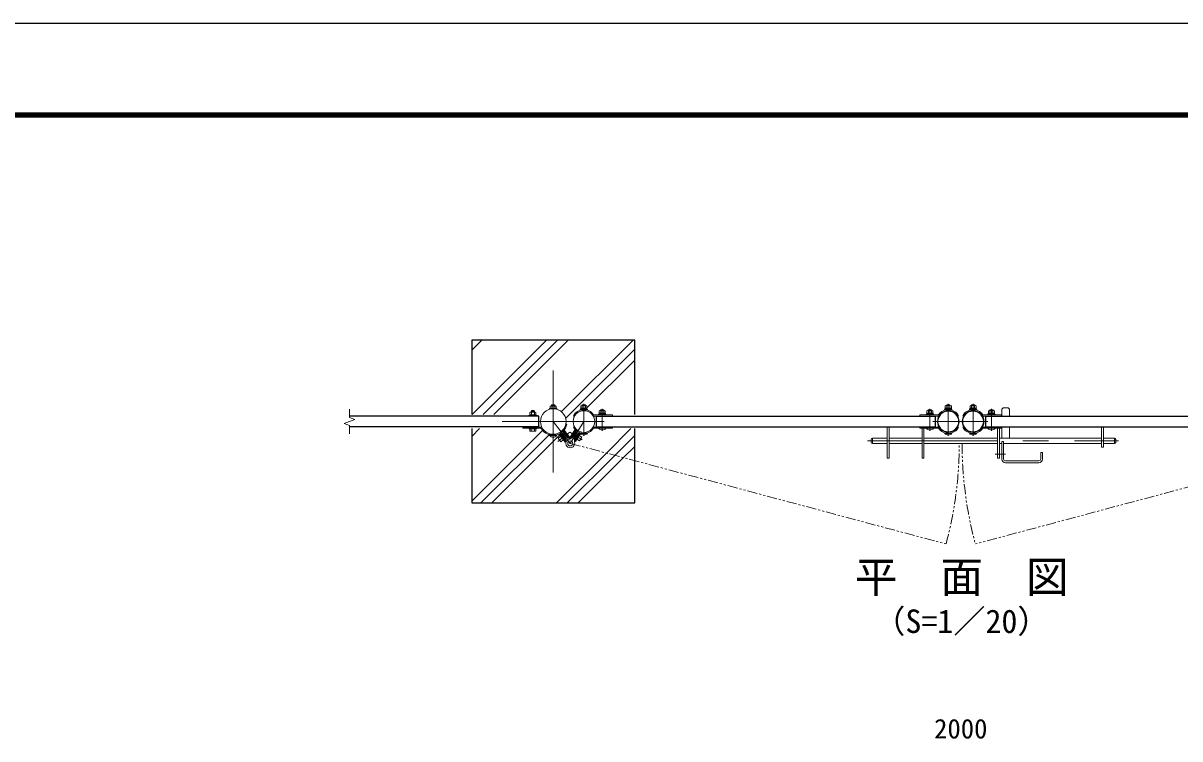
# Model space of a CAD drawing. Units: millimetres, scale not verified. Extents: x -4199 to 4201, y -2969 to 2971.
# Drawn here: x -625 to 2214, y 1212 to 2971 of the extents above; entities that cross this region are included whole.
import ezdxf
from ezdxf.enums import TextEntityAlignment as Align

# ---------------------------------------------------------------- set-up
doc = ezdxf.new("R2010")
doc.units = ezdxf.units.MM
doc.header["$LTSCALE"] = 10
doc.linetypes.add('USER1', pattern=[50.8, 31.75, -6.35, 6.35, -6.35])
doc.linetypes.add('USER2', pattern=[5, 2.5, -0.5, 0.5, -0.5, 0.5, -0.5])
for name, color, linetype, lineweight in [('0-0_D-STR1', 1, 'Continuous', 25), ('0-1_D-STR3', 3, 'Continuous', 13), ('0-2_D-BMK', 2, 'USER1', 13), ('0-3_D-STR-DIM', 7, 'Continuous', 13), ('0-8_D-DCR-HCH', 7, 'Continuous', 13), ('0-9_D-STR4', 7, 'Continuous', 25), ('0-A_D-TTL-TXT', 7, 'Continuous', 25), ('0-C_D-TTL', 2, 'Continuous', 25)]:
    doc.layers.add(name, color=color, linetype=linetype, lineweight=lineweight)
doc.styles.add('ＭＳ ゴシック', font='')
doc.styles.get('ＭＳ ゴシック').set_extended_font_data('MS Gothic')

msp = doc.modelspace()

# ---------------------------------------------------------------- linework, layer by layer
at = {"layer": '0-0_D-STR1'}
for p, q in [((641.38, 2004.98), (176.38, 2004.98)), ((641.38, 1978.98), (641.38, 2004.98)), ((782.88, 1978.98), (782.88, 2004.98)), ((782.88, 2004.98), (1614.88, 2004.98)), ((1614.88, 1978.98), (1614.88, 2004.98)), ((1737.88, 1978.98), (1737.88, 2004.98)), ((1737.88, 2004.98), (2569.88, 2004.98)), ((641.38, 1978.98), (176.38, 1978.98)), ((782.88, 1978.98), (1614.88, 1978.98)), ((1737.88, 1978.98), (2569.88, 1978.98))]:
    msp.add_line(p, q, dxfattribs=at)
at = {"layer": '0-1_D-STR3'}
for p, q in [((622.38, 2017.68), (623.38, 2018.68)), ((622.38, 2015.08), (622.38, 2017.68)), ((623.38, 2015.08), (623.38, 2018.68)), ((623.38, 2018.68), (629.38, 2018.68)), ((629.38, 2015.08), (629.38, 2018.68)), ((630.38, 2015.08), (630.38, 2017.68)), ((668.88, 2023.7), (668.88, 2029.5)), ((668.88, 2023.7), (683.88, 2023.7)), ((670.6, 2030.2), (682.14, 2030.2)), ((672.38, 2031.76), (673.18, 2032.56)), ((672.38, 2030.2), (672.38, 2031.76)), ((672.63, 2023.7), (672.63, 2029.5)), ((673.18, 2032.56), (679.58, 2032.56)), ((673.18, 2030.2), (673.18, 2032.56)), ((679.58, 2030.2), (679.58, 2032.56)), ((680.13, 2023.7), (680.13, 2029.5)), ((680.38, 2030.2), (680.38, 2031.76)), ((683.88, 2023.7), (683.88, 2029.5)), ((759.23, 2024.68), (743.83, 2024.68)), ((743.83, 2022.68), (743.83, 2024.68)), ((759.23, 2022.68), (743.83, 2022.68)), ((744.03, 2024.68), (744.03, 2030.48)), ((744.03, 2024.68), (759.03, 2024.68)), ((745.75, 2031.18), (757.29, 2031.18)), ((747.53, 2032.08), (748.33, 2032.88)), ((747.53, 2031.18), (747.53, 2032.08)), ((747.53, 2020.8), (747.53, 2021.08)), ((747.78, 2024.68), (747.78, 2030.48)), ((748.33, 2032.88), (754.73, 2032.88)), ((748.33, 2031.18), (748.33, 2032.88)), ((748.33, 2020.9), (748.33, 2021.08)), ((754.73, 2031.18), (754.73, 2032.88)), ((754.73, 2020.9), (754.73, 2021.08)), ((755.28, 2024.68), (755.28, 2030.48)), ((755.53, 2031.18), (755.53, 2032.08)), ((755.53, 2020.8), (755.53, 2021.08)), ((759.03, 2024.68), (759.03, 2030.48)), ((759.23, 2022.68), (759.23, 2024.68)), ((789.18, 2012.28), (789.18, 2018.08)), ((790.9, 2018.78), (802.44, 2018.78)), ((792.68, 2019.48), (793.48, 2020.28)), ((792.68, 2018.78), (792.68, 2019.48)), ((792.93, 2012.28), (792.93, 2018.08)), ((793.48, 2020.28), (799.88, 2020.28)), ((793.48, 2018.78), (793.48, 2020.28)), ((799.88, 2018.78), (799.88, 2020.28)), ((800.43, 2012.28), (800.43, 2018.08)), ((800.68, 2018.78), (800.68, 2019.48)), ((804.18, 2012.28), (804.18, 2018.08)), ((1593.33, 2012.28), (1593.33, 2018.08)), ((1606.6, 2018.78), (1595.06, 2018.78)), ((1596.83, 2018.78), (1596.83, 2019.48)), ((1597.08, 2012.28), (1597.08, 2018.08)), ((1604.03, 2020.28), (1597.63, 2020.28)), ((1597.63, 2018.78), (1597.63, 2020.28)), ((1604.03, 2018.78), (1604.03, 2020.28)), ((1604.83, 2019.48), (1604.03, 2020.28)), ((1604.58, 2012.28), (1604.58, 2018.08)), ((1604.83, 2018.78), (1604.83, 2019.48)), ((1608.33, 2012.28), (1608.33, 2018.08)), ((1638.28, 2024.68), (1653.68, 2024.68)), ((1638.28, 2022.68), (1638.28, 2024.68)), ((1638.28, 2022.68), (1653.68, 2022.68)), ((1638.48, 2024.68), (1638.48, 2030.48)), ((1653.48, 2024.68), (1638.48, 2024.68)), ((1651.75, 2031.18), (1640.21, 2031.18)), ((1641.98, 2031.18), (1641.98, 2032.08)), ((1642.23, 2024.68), (1642.23, 2030.48)), ((1649.18, 2032.88), (1642.78, 2032.88)), ((1642.78, 2031.18), (1642.78, 2032.88)), ((1649.18, 2031.18), (1649.18, 2032.88)), ((1649.98, 2032.08), (1649.18, 2032.88)), ((1649.73, 2024.68), (1649.73, 2030.48)), ((1649.98, 2031.18), (1649.98, 2032.08)), ((1653.48, 2024.68), (1653.48, 2030.48)), ((1653.68, 2022.68), (1653.68, 2024.68)), ((1714.48, 2024.68), (1699.08, 2024.68)), ((1699.08, 2022.68), (1699.08, 2024.68)), ((1714.48, 2022.68), (1699.08, 2022.68)), ((1699.28, 2024.68), (1699.28, 2030.48)), ((1699.28, 2024.68), (1714.28, 2024.68)), ((1701, 2031.18), (1712.54, 2031.18)), ((1702.78, 2032.08), (1703.58, 2032.88)), ((1702.78, 2031.18), (1702.78, 2032.08)), ((1703.03, 2024.68), (1703.03, 2030.48)), ((1703.58, 2032.88), (1709.98, 2032.88)), ((1703.58, 2031.18), (1703.58, 2032.88)), ((1709.98, 2031.18), (1709.98, 2032.88)), ((1710.53, 2024.68), (1710.53, 2030.48)), ((1710.78, 2031.18), (1710.78, 2032.08)), ((1714.28, 2024.68), (1714.28, 2030.48)), ((1714.48, 2022.68), (1714.48, 2024.68)), ((1744.43, 2012.28), (1744.43, 2018.08)), ((1746.15, 2018.78), (1757.69, 2018.78)), ((1747.93, 2019.48), (1748.73, 2020.28)), ((1747.93, 2018.78), (1747.93, 2019.48)), ((1748.18, 2012.28), (1748.18, 2018.08)), ((1748.73, 2020.28), (1755.13, 2020.28)), ((1748.73, 2018.78), (1748.73, 2020.28)), ((1755.13, 2018.78), (1755.13, 2020.28)), ((1755.68, 2012.28), (1755.68, 2018.08)), ((1755.93, 2018.78), (1755.93, 2019.48)), ((1759.43, 2012.28), (1759.43, 2018.08)), ((1777.28, 2020.78), (1777.28, 2004.98)), ((1782.28, 2025.78), (1791.28, 2025.78)), ((1796.28, 2020.78), (1796.28, 2004.98)), ((637.38, 2006.58), (615.38, 2006.58)), ((615.38, 2004.98), (615.38, 2006.58)), ((615.38, 2004.98), (615.38, 2006.58)), ((637.38, 2004.98), (615.38, 2004.98)), ((634.08, 2008.58), (618.68, 2008.58)), ((618.68, 2006.58), (618.68, 2008.58)), ((634.08, 2006.58), (618.68, 2006.58)), ((618.88, 2008.58), (618.88, 2014.38)), ((618.88, 2008.58), (633.88, 2008.58)), ((620.6, 2015.08), (632.14, 2015.08)), ((622.63, 2008.58), (622.63, 2014.38)), ((630.13, 2008.58), (630.13, 2014.38)), ((633.88, 2008.58), (633.88, 2014.38)), ((634.08, 2006.58), (634.08, 2008.58)), ((637.38, 2004.98), (637.38, 2006.58)), ((637.38, 2004.98), (637.38, 2006.58)), ((726.13, 2006.18), (728.5, 2004.85)), ((774.7, 2005.48), (821.68, 2005.48)), ((775.36, 2008.68), (821.68, 2008.68)), ((804.38, 2012.28), (788.98, 2012.28)), ((788.98, 2010.28), (788.98, 2012.28)), ((804.38, 2010.28), (788.98, 2010.28)), ((789.18, 2012.28), (804.18, 2012.28)), ((804.38, 2010.28), (804.38, 2012.28)), ((821.68, 2008.68), (821.68, 2005.48)), ((1575.83, 2008.68), (1575.83, 2005.48)), ((1622.14, 2008.68), (1575.83, 2008.68)), ((1623.06, 2005.48), (1575.83, 2005.48)), ((1593.13, 2012.28), (1608.53, 2012.28)), ((1593.13, 2010.28), (1593.13, 2012.28)), ((1593.13, 2010.28), (1608.53, 2010.28)), ((1608.33, 2012.28), (1593.33, 2012.28)), ((1608.53, 2010.28), (1608.53, 2012.28)), ((1671.38, 2006.18), (1669.19, 2004.96)), ((1681.38, 2006.18), (1683.56, 2004.96)), ((1729.7, 2005.48), (1776.93, 2005.48)), ((1730.61, 2008.68), (1776.93, 2008.68)), ((1759.63, 2012.28), (1744.23, 2012.28)), ((1744.23, 2010.28), (1744.23, 2012.28)), ((1759.63, 2010.28), (1744.23, 2010.28)), ((1744.43, 2012.28), (1759.43, 2012.28)), ((1759.63, 2010.28), (1759.63, 2012.28)), ((1776.93, 2008.68), (1776.93, 2005.48)), ((601.38, 1975.28), (601.38, 1978.48)), ((645.01, 1978.48), (601.38, 1978.48)), ((645.01, 1975.28), (601.38, 1975.28)), ((617.38, 1975.28), (617.38, 1973.68)), ((617.38, 1973.68), (635.38, 1973.68)), ((618.88, 1978.48), (618.88, 1978.98)), ((618.88, 1978.48), (633.88, 1978.48)), ((618.88, 1969.26), (618.88, 1973.68)), ((618.88, 1973.68), (633.88, 1973.68)), ((620.75, 1968.18), (632, 1968.18)), ((622.62, 1969.26), (622.62, 1973.68)), ((622.63, 1978.48), (622.63, 1978.98)), ((630.13, 1978.48), (630.13, 1978.98)), ((630.13, 1969.26), (630.13, 1973.68)), ((633.88, 1978.48), (633.88, 1978.98)), ((633.88, 1969.26), (633.88, 1973.68)), ((645.01, 1975.28), (645.01, 1978.48)), ((705.34, 1941.28), (690.05, 1960.91)), ((707.15, 1942.69), (692.17, 1961.93)), ((693.23, 1962.51), (693.2, 1962.24)), ((693.2, 1962.24), (706.76, 1944.83)), ((696.31, 1961.5), (694.73, 1960.27)), ((700.82, 1968.42), (701.09, 1968.38)), ((702.62, 1966.41), (701.05, 1965.18)), ((701.05, 1965.18), (712.1, 1950.98)), ((701.09, 1968.38), (714.65, 1950.97)), ((716.62, 1950.06), (701.64, 1969.3)), ((717.47, 1952.72), (703.15, 1971.11)), ((707.25, 1986), (709.71, 1985.53)), ((716.63, 1951.38), (729.86, 1972.55)), ((718.58, 1950.16), (731.51, 1970.86)), ((732.15, 1969.99), (720.46, 1951.27)), ((732.52, 1966.81), (722.98, 1951.54)), ((726.13, 1977.78), (728.5, 1979.11)), ((728.76, 1943.81), (741.73, 1964.58)), ((740.63, 1964.69), (728.94, 1945.97)), ((730.69, 1942.55), (743.05, 1962.34)), ((732.52, 1966.81), (730.82, 1967.87)), ((731.6, 1950.24), (737.43, 1959.57)), ((732.4, 1970.05), (732.15, 1969.99)), ((738.27, 1959.04), (737.43, 1959.57)), ((740.55, 1965.03), (740.63, 1964.69)), ((742.53, 1962.88), (760.53, 1962.88)), ((743.39, 1962.88), (744, 1963.87)), ((745.88, 1962.88), (745.88, 1963.43)), ((757.18, 1962.88), (757.18, 1963.43)), ((774.7, 1978.48), (821.68, 1978.48)), ((775.36, 1975.28), (821.68, 1975.28)), ((787.68, 1975.28), (805.68, 1975.28)), ((791.03, 1978.68), (791.55, 1978.98)), ((791.03, 1978.48), (791.03, 1978.68)), ((802.33, 1978.68), (801.81, 1978.98)), ((802.33, 1978.48), (802.33, 1978.68)), ((821.68, 1975.28), (821.68, 1978.48)), ((1500.48, 1978.98), (1500.48, 1901.78)), ((1575.83, 1975.28), (1575.83, 1978.48)), ((1623.06, 1978.48), (1575.83, 1978.48)), ((1622.14, 1975.28), (1575.83, 1975.28)), ((1581.48, 1975.28), (1581.48, 1901.78)), ((1609.83, 1975.28), (1591.83, 1975.28)), ((1595.18, 1978.68), (1595.7, 1978.98)), ((1595.18, 1978.48), (1595.18, 1978.68)), ((1606.48, 1978.68), (1605.96, 1978.98)), ((1606.48, 1978.48), (1606.48, 1978.68)), ((1654.98, 1962.88), (1636.98, 1962.88)), ((1640.33, 1962.88), (1640.33, 1963.43)), ((1651.63, 1962.88), (1651.63, 1963.43)), ((1671.38, 1977.78), (1669.19, 1979)), ((1681.38, 1977.78), (1683.56, 1979)), ((1697.78, 1962.88), (1715.78, 1962.88)), ((1701.13, 1962.88), (1701.13, 1963.43)), ((1712.43, 1962.88), (1712.43, 1963.43)), ((1729.7, 1978.48), (1776.93, 1978.48)), ((1730.61, 1975.28), (1776.93, 1975.28)), ((1742.93, 1975.28), (1760.93, 1975.28)), ((1746.28, 1978.68), (1746.8, 1978.98)), ((1746.28, 1978.48), (1746.28, 1978.68)), ((1757.58, 1978.68), (1757.06, 1978.98)), ((1757.58, 1978.48), (1757.58, 1978.68)), ((1766.78, 1978.98), (1766.78, 1978.48)), ((1771.28, 1978.98), (1771.28, 1978.48)), ((1771.28, 1975.28), (1771.28, 1901.78)), ((1776.93, 1975.28), (1776.93, 1978.48)), ((1777.28, 1978.98), (1777.28, 1950.78)), ((1796.28, 1978.98), (1796.28, 1950.78)), ((2022.28, 1978.98), (2022.28, 1929.28)), ((2026.78, 1978.98), (2026.78, 1929.28)), ((667.38, 1957.56), (685.38, 1957.56)), ((670.73, 1957.56), (670.73, 1958.5)), ((682.03, 1957.56), (682.03, 1958.5)), ((694.4, 1955.33), (688.48, 1950.72)), ((695.24, 1942.04), (688.48, 1950.72)), ((701.15, 1946.65), (695.24, 1942.04)), ((697, 1957.36), (696.21, 1956.74)), ((703.76, 1948.68), (697, 1957.36)), ((703.76, 1948.68), (702.97, 1948.06)), ((707.15, 1942.69), (705.34, 1941.28)), ((713.68, 1952.21), (712.1, 1950.98)), ((716.62, 1950.06), (717.57, 1950.8)), ((718.58, 1950.16), (716.63, 1951.38)), ((722.98, 1951.54), (721.29, 1952.6)), ((729.77, 1947.3), (728.07, 1948.36)), ((728.76, 1943.81), (730.71, 1942.59)), ((732.45, 1949.71), (731.6, 1950.24)), ((740.76, 1944.52), (734.4, 1948.49)), ((746.59, 1953.85), (740.23, 1957.82)), ((740.76, 1944.52), (746.59, 1953.85)), ((1456.78, 1947.78), (1456.78, 1940.78)), ((1459.78, 1950.78), (1495.98, 1950.78)), ((1459.78, 1950.78), (1459.78, 1937.78)), ((1459.78, 1937.78), (1495.98, 1937.78)), ((1500.48, 1950.78), (1581.48, 1950.78)), ((1500.48, 1937.78), (1581.48, 1937.78)), ((1585.98, 1950.78), (1766.78, 1950.78)), ((1585.98, 1937.78), (1766.78, 1937.78)), ((1771.28, 1950.78), (2022.28, 1950.78)), ((1771.28, 1937.78), (1777.28, 1937.78)), ((1777.28, 1942.78), (1777.28, 1899.78)), ((1777.28, 1942.78), (1781.78, 1942.78)), ((1781.78, 1942.78), (1781.78, 1899.78)), ((1781.78, 1937.78), (2022.28, 1937.78)), ((2026.78, 1950.78), (2053.78, 1950.78)), ((2026.78, 1937.78), (2053.78, 1937.78)), ((2053.78, 1950.78), (2053.78, 1937.78)), ((2056.78, 1947.78), (2056.78, 1940.78)), ((1872.78, 1915.78), (1872.78, 1899.78)), ((1872.78, 1915.78), (1877.28, 1915.78)), ((1877.28, 1915.78), (1877.28, 1899.78)), ((2022.28, 1929.28), (2026.78, 1929.28)), ((1786.28, 1895.28), (1868.28, 1895.28)), ((1786.28, 1890.78), (1868.28, 1890.78))]:
    msp.add_line(p, q, dxfattribs=at)
for points in [[(622.38, 2017.68), (630.38, 2017.68), (629.38, 2018.68)], [(685.38, 2022.11), (685.38, 2023.7), (667.38, 2023.7), (667.38, 2022.11)], [(672.38, 2031.76), (680.38, 2031.76), (679.58, 2032.56)], [(747.53, 2032.08), (755.53, 2032.08), (754.73, 2032.88)], [(792.68, 2019.48), (800.68, 2019.48), (799.88, 2020.28)], [(1604.83, 2019.48), (1596.83, 2019.48), (1597.63, 2020.28)], [(1649.98, 2032.08), (1641.98, 2032.08), (1642.78, 2032.88)], [(1702.78, 2032.08), (1710.78, 2032.08), (1709.98, 2032.88)], [(1747.93, 2019.48), (1755.93, 2019.48), (1755.13, 2020.28)], [(617.38, 1975.28), (635.38, 1975.28), (635.38, 1973.68)], [(696.31, 1961.5), (707.37, 1947.29), (705.79, 1946.06)], [(739.3, 1962.57), (737.61, 1963.63), (728.07, 1948.36)], [(1495.98, 1978.98), (1495.98, 1901.78), (1500.48, 1901.78)], [(1585.98, 1975.28), (1585.98, 1901.78), (1581.48, 1901.78)], [(1766.78, 1975.28), (1766.78, 1901.78), (1771.28, 1901.78)]]:
    msp.add_lwpolyline(points, dxfattribs=at)
for points in [[(742.53, 2022.68), (742.53, 2021.08), (760.53, 2021.08), (760.53, 2022.68)], [(1654.98, 2022.68), (1654.98, 2021.08), (1636.98, 2021.08), (1636.98, 2022.68)], [(1697.78, 2022.68), (1697.78, 2021.08), (1715.78, 2021.08), (1715.78, 2022.68)], [(787.68, 2010.28), (787.68, 2008.68), (805.68, 2008.68), (805.68, 2010.28)], [(1609.83, 2010.28), (1609.83, 2008.68), (1591.83, 2008.68), (1591.83, 2010.28)], [(1742.93, 2010.28), (1742.93, 2008.68), (1760.93, 2008.68), (1760.93, 2010.28)]]:
    msp.add_lwpolyline(points, close=True, dxfattribs=at)
for centre, radius in [((676.38, 1991.98), 31.45), ((751.78, 1991.98), 26.6), ((1645.98, 1991.98), 26.6), ((1706.78, 1991.98), 26.6), ((718.22, 1938.25), 6.3)]:
    msp.add_circle(centre, radius, dxfattribs=at)
for centre, radius, start, end in [((670.75, 2027.36), 2.85, 48.83491, 131.16509), ((676.38, 2019.81), 10.39, 68.85295, 111.14705), ((682, 2027.35), 2.85, 48.86505, 131.13495), ((751.53, 1991.98), 29.1, 35.02146, 150.7918), ((745.9, 2028.33), 2.85, 48.83491, 131.16509), ((751.53, 2020.78), 10.39, 68.85295, 111.14705), ((757.15, 2028.33), 2.85, 48.86505, 131.13495), ((791.05, 2015.93), 2.85, 48.83491, 131.16509), ((796.68, 2008.38), 10.39, 68.85295, 111.14705), ((802.3, 2015.93), 2.85, 48.86505, 131.13495), ((1595.2, 2015.93), 2.85, 48.86505, 131.13495), ((1600.83, 2008.38), 10.39, 68.85295, 111.14705), ((1606.45, 2015.93), 2.85, 48.83491, 131.16509), ((1645.98, 1991.98), 29.1, 29.2082, 144.97854), ((1640.35, 2028.33), 2.85, 48.86505, 131.13495), ((1645.98, 2020.78), 10.39, 68.85295, 111.14705), ((1651.6, 2028.33), 2.85, 48.83491, 131.16509), ((1706.78, 1991.98), 29.1, 35.02146, 150.7918), ((1701.15, 2028.33), 2.85, 48.83491, 131.16509), ((1706.78, 2020.78), 10.39, 68.85295, 111.14705), ((1712.4, 2028.33), 2.85, 48.86505, 131.13495), ((1746.3, 2015.93), 2.85, 48.83491, 131.16509), ((1751.93, 2008.38), 10.39, 68.85295, 111.14705), ((1757.55, 2015.93), 2.85, 48.86505, 131.13495), ((1782.28, 2020.78), 5, 90, 180), ((1791.28, 2020.78), 5, 0, 90), ((620.75, 2012.23), 2.85, 48.83491, 131.16509), ((626.38, 2004.68), 10.39, 68.85295, 111.14705), ((632, 2012.23), 2.85, 48.86505, 131.13495), ((620.75, 1970.34), 2.16, 210, 330), ((626.38, 1975.26), 7.08, 237.93138, 302.06862), ((632, 1970.34), 2.16, 210, 330), ((645.01, 1972.08), 6.4, 57.09885, 90), ((645.01, 1972.08), 3.2, 32.38911, 90), ((676.38, 1991.98), 33.95, 212.38911, 349.04288), ((751.53, 1991.98), 29.1, 209.2082, 324.97854), ((751.53, 1971), 12.12, 222.07502, 317.92498), ((796.68, 1983.4), 12.12, 222.07502, 317.92498), ((793.85, 1972.33), 6.95, 106.90112, 113.9872), ((793.85, 1972.33), 6.95, 66.0128, 73.09888), ((799.5, 1972.28), 7, 106.71589, 113.81332), ((799.5, 1972.28), 7, 66.18668, 73.28411), ((1600.83, 1983.4), 12.12, 222.07502, 317.92498), ((1598, 1972.28), 7, 106.71589, 113.81332), ((1598, 1972.28), 7, 66.18668, 73.28411), ((1603.65, 1972.33), 6.95, 106.90112, 113.9872), ((1603.65, 1972.33), 6.95, 66.0128, 73.09888), ((1645.98, 1991.98), 29.1, 215.02146, 330.7918), ((1645.98, 1971), 12.12, 222.07502, 317.92498), ((1706.78, 1991.98), 29.1, 209.2082, 324.97854), ((1706.78, 1971), 12.12, 222.07502, 317.92498), ((1751.93, 1983.4), 12.12, 222.07502, 317.92498), ((1749.1, 1972.33), 6.95, 106.90112, 113.9872), ((1749.1, 1972.33), 6.95, 66.0128, 73.09888), ((1754.75, 1972.28), 7, 106.71589, 113.81332), ((1754.75, 1972.28), 7, 66.18668, 73.28411), ((676.38, 1965.69), 12.12, 222.07502, 317.92498), ((702.81, 1941.76), 5, 347.17344, 37.90819), ((718.22, 1938.25), 10.8, 97.27686, 18.74636), ((718.59, 1954.04), 5, 217.90819, 259.49832), ((716.21, 1953.92), 5, 277.27686, 328.01161), ((733.18, 1943.33), 5, 148.01161, 198.74636), ((1459.78, 1947.78), 3, 90, 180), ((1459.78, 1940.78), 3, 180, 270), ((2053.78, 1947.78), 3, 0, 90), ((2053.78, 1940.78), 3, 270, 0), ((1786.28, 1899.78), 9, 180, 270), ((1786.28, 1899.78), 4.5, 180, 270), ((1868.28, 1899.78), 4.5, 270, 0), ((1868.28, 1899.78), 9, 270, 0)]:
    msp.add_arc(centre, radius, start, end, dxfattribs=at)
at = {"layer": '0-2_D-BMK'}
for p, q in [((676.38, 2116.98), (676.38, 1866.98)), ((676.38, 2116.98), (676.38, 1866.98)), ((676.38, 1951.4), (676.38, 2030.08)), ((751.53, 1956.71), (751.53, 2035.39)), ((796.68, 1969.11), (796.68, 2022.79)), ((1600.83, 1969.11), (1600.83, 2022.79)), ((1645.98, 1956.71), (1645.98, 2035.39)), ((1706.78, 1956.71), (1706.78, 2035.39)), ((1751.93, 1969.11), (1751.93, 2022.79)), ((801.38, 1991.98), (551.38, 1991.98)), ((676.38, 1991.98), (718.22, 1938.25)), ((751.78, 1991.98), (718.22, 1938.25)), ((716.94, 1966.16), (687.54, 1943.26)), ((716.71, 1966.07), (747.11, 1947.09)), ((1447.75, 1944.28), (2063.32, 1944.28)), ((1761.35, 1911.78), (1786.49, 1911.78))]:
    msp.add_line(p, q, dxfattribs=at)
at = {"layer": '0-2_D-BMK', "linetype": 'USER2'}
for p, q in [((718.22, 1938.25), (1640.23, 1691.2)), ((2634.54, 1938.25), (1712.52, 1691.2))]:
    msp.add_line(p, q, dxfattribs=at)
for centre, start, end in [((718.22, 1938.25), 345, 359.97183), ((2634.54, 1938.25), 180.02817, 195)]:
    msp.add_arc(centre, 954.67, start, end, dxfattribs=at)
at = {"layer": '0-3_D-STR-DIM'}
for p, q in [((176.38, 2001.6), (176.38, 2021.98)), ((163.16, 1987.17), (189.59, 1996.79)), ((189.59, 1996.79), (176.38, 2001.6)), ((176.38, 1982.36), (163.16, 1987.17)), ((176.38, 1961.98), (176.38, 1982.36))]:
    msp.add_line(p, q, dxfattribs=at)
msp.add_lwpolyline([(1645.98, 1991.98), (1608.09, 1991.98), (1743.07, 1991.98)], dxfattribs=at)
for centre in [(1645.98, 1991.98), (1706.78, 1991.98)]:
    msp.add_circle(centre, 25.4, dxfattribs=at)
at = {"layer": '0-8_D-DCR-HCH'}
for p, q in [((476.38, 2167.33), (501.03, 2191.98)), ((477.62, 2009.48), (660.12, 2191.98)), ((504.14, 2009.48), (686.64, 2191.98)), ((530.66, 2009.48), (713.16, 2191.98)), ((697, 2016.72), (872.26, 2191.98)), ((707.41, 2000.61), (876.38, 2169.58)), ((752.66, 2019.35), (876.38, 2143.07)), ((476.38, 1955.2), (495.66, 1974.48)), ((476.38, 1796.1), (651.56, 1971.29)), ((498.77, 1791.98), (667.73, 1960.94)), ((525.29, 1791.98), (691.88, 1958.57))]:
    msp.add_line(p, q, dxfattribs=at)
for points in [[(684.39, 1791.98), (806.9, 1914.49), (866.89, 1974.48)], [(710.91, 1791.98), (827.81, 1908.88), (876.38, 1957.45)], [(737.42, 1791.98), (848.72, 1903.28), (876.38, 1930.93)]]:
    msp.add_lwpolyline(points, dxfattribs=at)
at = {"layer": '0-9_D-STR4'}
msp.add_line((476.38, 2191.98), (476.38, 2009.48), dxfattribs=at)
for points in [[(876.38, 2009.48), (876.38, 2191.98), (476.38, 2191.98)], [(476.38, 1974.48), (476.38, 1791.98), (876.38, 1791.98), (876.38, 1974.48)]]:
    msp.add_lwpolyline(points, dxfattribs=at)
at = {"layer": '0-C_D-TTL'}
for points in [[(-4199.32, 2970.57), (4200.68, 2970.57), (4200.68, -2969.43), (-4199.32, -2969.43)], [(-3929.32, 2750.57), (3930.68, 2750.57), (3930.68, -2749.43), (-3929.32, -2749.43)], [(-3926.82, 2748.07), (3928.18, 2748.07), (3928.18, -2746.93), (-3926.82, -2746.93)], [(-3924.32, 2745.57), (3925.68, 2745.57), (3925.68, -2744.43), (-3924.32, -2744.43)], [(-3921.82, 2743.07), (3923.18, 2743.07), (3923.18, -2741.93), (-3921.82, -2741.93)], [(-3919.32, 2740.57), (3920.68, 2740.57), (3920.68, -2739.43), (-3919.32, -2739.43)]]:
    msp.add_lwpolyline(points, close=True, dxfattribs=at)

# ---------------------------------------------------------------- texts
at = {"layer": '0-3_D-STR-DIM', "style": 'ＭＳ ゴシック'}
msp.add_text('2000', height=48.09, dxfattribs=at).set_placement((1611.13, 1198.99), align=Align.BOTTOM_LEFT)
at = {"layer": '0-A_D-TTL-TXT', "style": 'ＭＳ ゴシック'}
for s, height, p in [('平\u3000面\u3000図', 76.98, (1416.48, 1548.45)), ('（S=1／20）', 57.7, (1461.96, 1455.26))]:
    msp.add_text(s, height=height, dxfattribs=at).set_placement(p, align=Align.BOTTOM_LEFT)

doc.saveas('drawing.dxf')
